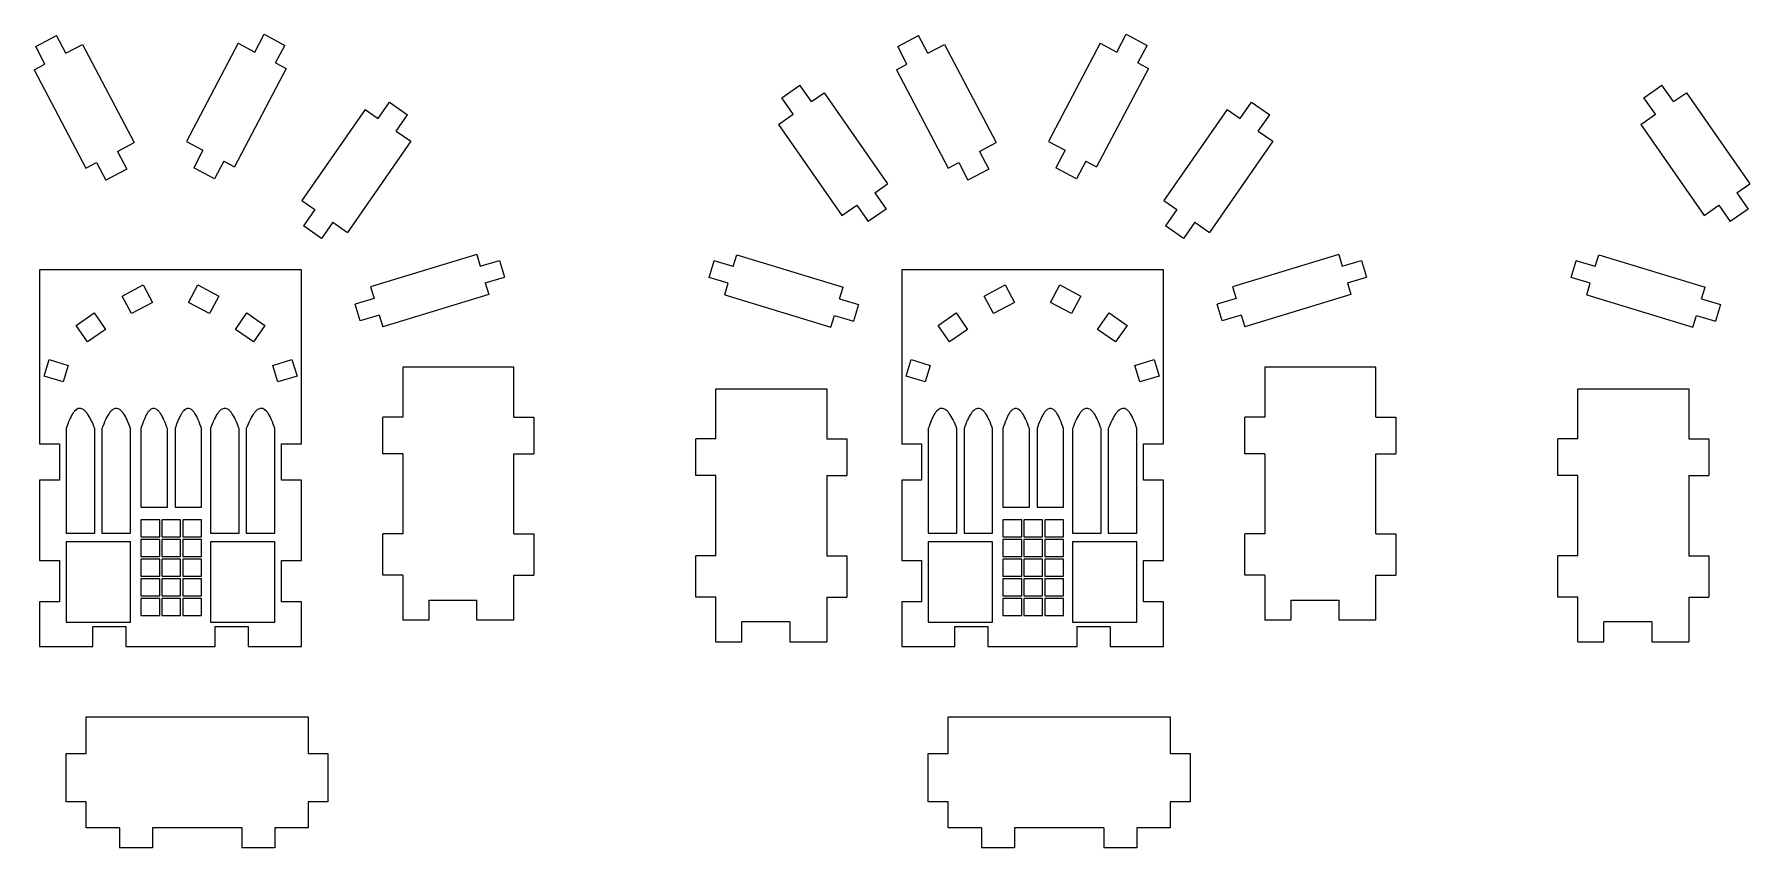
# Model space of a CAD drawing. Header units: millimetres. Extents: x -566 to 8079, y -1523 to 3979.
# Drawn here: x 1031.6 to 1289.3, y 3856.5 to 3978.7 of the extents above; entities that cross this region are included whole.
import ezdxf
from ezdxf.lldxf.tags import DXFTag

# ---------------------------------------------------------------- set-up
doc = ezdxf.new("R2010")
doc.units = ezdxf.units.MM
tags = doc.linetypes.add('CENTER', pattern=[10.16, 6.35, -1.27, 1.27, -1.27]).pattern_tags.tags
tags[10:11] = [DXFTag(74, 4), DXFTag(75, 0), DXFTag(340, '0'), DXFTag(46, 1.0), DXFTag(50, 0.0), DXFTag(44, 0.0), DXFTag(45, 0.0)]
tags[8:9] = [DXFTag(74, 4), DXFTag(75, 0), DXFTag(340, '0'), DXFTag(46, 1.0), DXFTag(50, 0.0), DXFTag(44, 0.0), DXFTag(45, 0.0)]
tags[6:7] = [DXFTag(74, 4), DXFTag(75, 0), DXFTag(340, '0'), DXFTag(46, 1.0), DXFTag(50, 0.0), DXFTag(44, 0.0), DXFTag(45, 0.0)]
tags[4:5] = [DXFTag(74, 4), DXFTag(75, 0), DXFTag(340, '0'), DXFTag(46, 1.0), DXFTag(50, 0.0), DXFTag(44, 0.0), DXFTag(45, 0.0)]

# ---------------------------------------------------------------- blocks, each defined once
blk = doc.blocks.new('DWG8')
at = {"color": 7, "linetype": 'Continuous', "lineweight": 15}
for p, q in [((1763.97, 659.16), (1767.11, 660.82)), ((1768.51, 658.16), (1767.11, 660.82)), ((1796.88, 658.35), (1798.28, 661.01)), ((1798.28, 661.01), (1801.42, 659.35)), ((1893.48, 659.16), (1896.63, 660.82)), ((1898.02, 658.16), (1896.63, 660.82)), ((1926.39, 658.35), (1927.79, 661.01)), ((1927.79, 661.01), (1930.94, 659.35)), ((1765.36, 656.5), (1763.97, 659.16)), ((1768.51, 658.16), (1771.01, 659.48)), ((1771.01, 659.48), (1778.78, 644.73)), ((1794.37, 659.67), (1786.61, 644.92)), ((1794.37, 659.67), (1796.88, 658.35)), ((1800.02, 656.7), (1801.42, 659.35)), ((1894.88, 656.5), (1893.48, 659.16)), ((1898.02, 658.16), (1900.53, 659.48)), ((1900.53, 659.48), (1908.3, 644.73)), ((1923.89, 659.67), (1916.12, 644.92)), ((1923.89, 659.67), (1926.39, 658.35)), ((1929.54, 656.7), (1930.94, 659.35)), ((1763.76, 655.66), (1765.36, 656.5)), ((1763.76, 655.66), (1771.53, 640.92)), ((1801.62, 655.85), (1793.86, 641.11)), ((1800.02, 656.7), (1801.62, 655.85)), ((1893.28, 655.66), (1894.88, 656.5)), ((1893.28, 655.66), (1901.05, 640.92)), ((1931.14, 655.85), (1923.37, 641.11)), ((1929.54, 656.7), (1931.14, 655.85)), ((1876.09, 651.46), (1878.8, 653.35)), ((1880.51, 650.89), (1878.8, 653.35)), ((1880.51, 650.89), (1882.45, 652.24)), ((1882.45, 652.24), (1891.97, 638.56)), ((2005.6, 651.46), (2008.31, 653.35)), ((2010.03, 650.89), (2008.31, 653.35)), ((2010.03, 650.89), (2011.97, 652.24)), ((2011.97, 652.24), (2021.49, 638.56)), ((1813.49, 649.7), (1803.97, 636.02)), ((1813.49, 649.7), (1815.43, 648.35)), ((1815.43, 648.35), (1817.14, 650.81)), ((1817.14, 650.81), (1819.85, 648.93)), ((1877.8, 649), (1876.09, 651.46)), ((1943, 649.7), (1933.49, 636.02)), ((1943, 649.7), (1944.94, 648.35)), ((1944.94, 648.35), (1946.66, 650.81)), ((1946.66, 650.81), (1949.37, 648.93)), ((2007.32, 649), (2005.6, 651.46)), ((1818.14, 646.46), (1819.85, 648.93)), ((1875.59, 647.47), (1877.8, 649)), ((1875.59, 647.47), (1885.11, 633.78)), ((1947.65, 646.46), (1949.37, 648.93)), ((2005.11, 647.47), (2007.32, 649)), ((2005.11, 647.47), (2014.63, 633.78)), ((1776.28, 643.41), (1778.78, 644.73)), ((1786.61, 644.92), (1789.11, 643.61)), ((1820.34, 644.93), (1810.83, 631.25)), ((1818.14, 646.46), (1820.34, 644.93)), ((1905.79, 643.41), (1908.3, 644.73)), ((1916.12, 644.92), (1918.63, 643.61)), ((1949.86, 644.93), (1940.34, 631.25)), ((1947.65, 646.46), (1949.86, 644.93)), ((1771.53, 640.92), (1773.13, 641.76)), ((1773.13, 641.76), (1774.53, 639.1)), ((1776.28, 643.41), (1777.67, 640.76)), ((1789.11, 643.61), (1787.71, 640.95)), ((1792.26, 641.95), (1790.86, 639.29)), ((1792.26, 641.95), (1793.86, 641.11)), ((1901.05, 640.92), (1902.65, 641.76)), ((1902.65, 641.76), (1904.04, 639.1)), ((1905.79, 643.41), (1907.19, 640.76)), ((1918.63, 643.61), (1917.23, 640.95)), ((1921.77, 641.95), (1920.37, 639.29)), ((1921.77, 641.95), (1923.37, 641.11)), ((1777.67, 640.76), (1774.53, 639.1)), ((1790.86, 639.29), (1787.71, 640.95)), ((1907.19, 640.76), (1904.04, 639.1)), ((1920.37, 639.29), (1917.23, 640.95)), ((1890.03, 637.21), (1891.97, 638.56)), ((1890.03, 637.21), (1891.74, 634.74)), ((2019.55, 637.21), (2021.49, 638.56)), ((2019.55, 637.21), (2021.26, 634.74)), ((1803.97, 636.02), (1805.91, 634.67)), ((1805.91, 634.67), (1804.2, 632.21)), ((1885.11, 633.78), (1887.32, 635.32)), ((1887.32, 635.32), (1889.03, 632.86)), ((1891.74, 634.74), (1889.03, 632.86)), ((1933.49, 636.02), (1935.43, 634.67)), ((1935.43, 634.67), (1933.71, 632.21)), ((2014.63, 633.78), (2016.83, 635.32)), ((2016.83, 635.32), (2018.55, 632.86)), ((2021.26, 634.74), (2018.55, 632.86)), ((1806.91, 630.32), (1804.2, 632.21)), ((1808.62, 632.78), (1806.91, 630.32)), ((1808.62, 632.78), (1810.83, 631.25)), ((1936.42, 630.32), (1933.71, 632.21)), ((1938.14, 632.78), (1936.42, 630.32)), ((1938.14, 632.78), (1940.34, 631.25)), ((1830.23, 627.93), (1814.28, 623.09)), ((1830.23, 627.93), (1830.77, 626.15)), ((1830.77, 626.15), (1833.64, 627.02)), ((1833.64, 627.02), (1834.39, 624.53)), ((1865.15, 624.48), (1865.91, 626.97)), ((1868.78, 626.1), (1865.91, 626.97)), ((1868.78, 626.1), (1869.32, 627.88)), ((1869.32, 627.88), (1885.27, 623.04)), ((1959.74, 627.93), (1943.79, 623.09)), ((1959.74, 627.93), (1960.28, 626.15)), ((1960.28, 626.15), (1963.15, 627.02)), ((1963.15, 627.02), (1963.91, 624.53)), ((1994.67, 624.48), (1995.42, 626.97)), ((1998.29, 626.1), (1995.42, 626.97)), ((1998.29, 626.1), (1998.83, 627.88)), ((1998.83, 627.88), (2014.78, 623.04)), ((1764.57, 625.62), (1764.57, 599.49)), ((1803.9, 625.62), (1764.57, 625.62)), ((1803.9, 599.49), (1803.9, 625.62)), ((1831.52, 623.66), (1834.39, 624.53)), ((1868.02, 623.61), (1865.15, 624.48)), ((1894.08, 625.62), (1894.08, 599.49)), ((1933.42, 625.62), (1894.08, 625.62)), ((1933.42, 599.49), (1933.42, 625.62)), ((1961.04, 623.66), (1963.91, 624.53)), ((1997.54, 623.61), (1994.67, 624.48)), ((1776.98, 621.69), (1780.12, 623.35)), ((1778.38, 619.04), (1776.98, 621.69)), ((1780.12, 623.35), (1781.52, 620.7)), ((1786.95, 620.7), (1788.34, 623.35)), ((1788.34, 623.35), (1791.49, 621.69)), ((1791.49, 621.69), (1790.09, 619.04)), ((1814.82, 621.31), (1811.95, 620.44)), ((1814.28, 623.09), (1814.82, 621.31)), ((1832.05, 621.9), (1816.11, 617.06)), ((1831.52, 623.66), (1832.05, 621.9)), ((1867.49, 621.85), (1868.02, 623.61)), ((1867.49, 621.85), (1883.44, 617.02)), ((1884.73, 621.26), (1885.27, 623.04)), ((1884.73, 621.26), (1887.6, 620.39)), ((1906.49, 621.69), (1909.64, 623.35)), ((1907.89, 619.04), (1906.49, 621.69)), ((1909.64, 623.35), (1911.04, 620.7)), ((1916.46, 620.7), (1917.86, 623.35)), ((1917.86, 623.35), (1921, 621.69)), ((1921, 621.69), (1919.61, 619.04)), ((1944.33, 621.31), (1941.46, 620.44)), ((1943.79, 623.09), (1944.33, 621.31)), ((1961.57, 621.9), (1945.62, 617.06)), ((1961.04, 623.66), (1961.57, 621.9)), ((1997.01, 621.85), (1997.54, 623.61)), ((1997.01, 621.85), (2012.95, 617.02)), ((2014.24, 621.26), (2014.78, 623.04)), ((2014.24, 621.26), (2017.11, 620.39)), ((1770.04, 617.25), (1772.76, 619.14)), ((1772.76, 619.14), (1774.47, 616.68)), ((1781.52, 620.7), (1778.38, 619.04)), ((1790.09, 619.04), (1786.95, 620.7)), ((1794, 616.68), (1795.71, 619.14)), ((1795.71, 619.14), (1798.42, 617.25)), ((1812.7, 617.95), (1811.95, 620.44)), ((1815.57, 618.82), (1812.7, 617.95)), ((1815.57, 618.82), (1816.11, 617.06)), ((1883.44, 617.02), (1883.97, 618.77)), ((1883.97, 618.77), (1886.84, 617.9)), ((1887.6, 620.39), (1886.84, 617.9)), ((1899.56, 617.25), (1902.27, 619.14)), ((1902.27, 619.14), (1903.98, 616.68)), ((1911.04, 620.7), (1907.89, 619.04)), ((1919.61, 619.04), (1916.46, 620.7)), ((1923.51, 616.68), (1925.23, 619.14)), ((1925.23, 619.14), (1927.94, 617.25)), ((1942.22, 617.95), (1941.46, 620.44)), ((1945.09, 618.82), (1942.22, 617.95)), ((1945.09, 618.82), (1945.62, 617.06)), ((2012.95, 617.02), (2013.49, 618.77)), ((2013.49, 618.77), (2016.36, 617.9)), ((2017.11, 620.39), (2016.36, 617.9)), ((1771.76, 614.79), (1770.04, 617.25)), ((1774.47, 616.68), (1771.76, 614.79)), ((1796.71, 614.79), (1794, 616.68)), ((1798.42, 617.25), (1796.71, 614.79)), ((1901.27, 614.79), (1899.56, 617.25)), ((1903.98, 616.68), (1901.27, 614.79)), ((1926.22, 614.79), (1923.51, 616.68)), ((1927.94, 617.25), (1926.22, 614.79)), ((1765.23, 609.65), (1765.98, 612.14)), ((1765.98, 612.14), (1768.85, 611.27)), ((1768.85, 611.27), (1768.1, 608.78)), ((1799.61, 611.27), (1802.48, 612.14)), ((1800.37, 608.78), (1799.61, 611.27)), ((1802.48, 612.14), (1803.24, 609.65)), ((1819.14, 611.01), (1819.14, 603.48)), ((1835.8, 611.01), (1819.14, 611.01)), ((1835.8, 603.48), (1835.8, 611.01)), ((1894.74, 609.65), (1895.5, 612.14)), ((1895.5, 612.14), (1898.37, 611.27)), ((1898.37, 611.27), (1897.61, 608.78)), ((1929.13, 611.27), (1932, 612.14)), ((1929.88, 608.78), (1929.13, 611.27)), ((1932, 612.14), (1932.75, 609.65)), ((1948.65, 611.01), (1948.65, 603.48)), ((1965.32, 611.01), (1948.65, 611.01)), ((1965.32, 603.48), (1965.32, 611.01)), ((1768.1, 608.78), (1765.23, 609.65)), ((1803.24, 609.65), (1800.37, 608.78)), ((1897.61, 608.78), (1894.74, 609.65)), ((1932.75, 609.65), (1929.88, 608.78)), ((1866.15, 600.21), (1866.15, 607.74)), ((1866.15, 607.74), (1882.82, 607.74)), ((1882.82, 607.74), (1882.82, 600.21)), ((1995.67, 600.21), (1995.67, 607.74)), ((1995.67, 607.74), (2012.34, 607.74)), ((2012.34, 607.74), (2012.34, 600.21)), ((1816.14, 598), (1816.14, 603.48)), ((1819.14, 603.48), (1816.14, 603.48)), ((1835.8, 603.48), (1838.8, 603.48)), ((1838.8, 603.48), (1838.8, 598)), ((1945.65, 598), (1945.65, 603.48)), ((1948.65, 603.48), (1945.65, 603.48)), ((1965.32, 603.48), (1968.32, 603.48)), ((1968.32, 603.48), (1968.32, 598)), ((1768.56, 601.77), (1768.56, 586.07)), ((1772.86, 586.07), (1772.86, 601.77)), ((1773.93, 601.77), (1773.93, 586.07)), ((1778.23, 586.07), (1778.23, 601.77)), ((1779.78, 601.77), (1779.78, 589.97)), ((1783.76, 589.97), (1783.76, 601.77)), ((1784.91, 601.77), (1784.91, 589.97)), ((1788.89, 589.97), (1788.89, 601.77)), ((1790.23, 601.77), (1790.23, 586.07)), ((1794.54, 586.07), (1794.54, 601.77)), ((1795.6, 601.77), (1795.6, 586.07)), ((1799.91, 586.07), (1799.91, 601.77)), ((1898.08, 601.77), (1898.08, 586.07)), ((1902.38, 586.07), (1902.38, 601.77)), ((1903.45, 601.77), (1903.45, 586.07)), ((1907.75, 586.07), (1907.75, 601.77)), ((1909.29, 601.77), (1909.29, 589.97)), ((1913.27, 589.97), (1913.27, 601.77)), ((1914.42, 601.77), (1914.42, 589.97)), ((1918.4, 589.97), (1918.4, 601.77)), ((1919.75, 601.77), (1919.75, 586.07)), ((1924.05, 586.07), (1924.05, 601.77)), ((1925.12, 601.77), (1925.12, 586.07)), ((1929.42, 586.07), (1929.42, 601.77)), ((1764.57, 599.49), (1767.57, 599.49)), ((1767.57, 599.49), (1767.57, 594.01)), ((1800.9, 599.49), (1803.9, 599.49)), ((1800.9, 594.01), (1800.9, 599.49)), ((1819.14, 598), (1816.14, 598)), ((1819.14, 598), (1819.14, 585.94)), ((1835.8, 598), (1838.8, 598)), ((1835.8, 585.94), (1835.8, 598)), ((1863.15, 594.73), (1863.15, 600.21)), ((1866.15, 600.21), (1863.15, 600.21)), ((1882.82, 600.21), (1885.82, 600.21)), ((1885.82, 600.21), (1885.82, 594.73)), ((1894.08, 599.49), (1897.08, 599.49)), ((1897.08, 599.49), (1897.08, 594.01)), ((1930.42, 599.49), (1933.42, 599.49)), ((1930.42, 594.01), (1930.42, 599.49)), ((1948.65, 598), (1945.65, 598)), ((1948.65, 598), (1948.65, 585.94)), ((1965.32, 598), (1968.32, 598)), ((1965.32, 585.94), (1965.32, 598)), ((1992.67, 594.73), (1992.67, 600.21)), ((1995.67, 600.21), (1992.67, 600.21)), ((2012.34, 600.21), (2015.34, 600.21)), ((2015.34, 600.21), (2015.34, 594.73)), ((1764.57, 594.01), (1764.57, 581.95)), ((1767.57, 594.01), (1764.57, 594.01)), ((1803.9, 594.01), (1800.9, 594.01)), ((1803.9, 581.95), (1803.9, 594.01)), ((1866.15, 594.73), (1863.15, 594.73)), ((1866.15, 582.67), (1866.15, 594.73)), ((1882.82, 594.73), (1885.82, 594.73)), ((1882.82, 594.73), (1882.82, 582.67)), ((1894.08, 594.01), (1894.08, 581.95)), ((1897.08, 594.01), (1894.08, 594.01)), ((1933.42, 594.01), (1930.42, 594.01)), ((1933.42, 581.95), (1933.42, 594.01)), ((1995.67, 594.73), (1992.67, 594.73)), ((1995.67, 582.67), (1995.67, 594.73)), ((2012.34, 594.73), (2015.34, 594.73)), ((2012.34, 594.73), (2012.34, 582.67)), ((1779.78, 589.97), (1783.76, 589.97)), ((1779.78, 588.08), (1779.78, 585.52)), ((1782.6, 588.08), (1779.78, 588.08)), ((1782.6, 585.52), (1782.6, 588.08)), ((1782.92, 588.08), (1782.92, 585.52)), ((1785.74, 588.08), (1782.92, 588.08)), ((1784.91, 589.97), (1788.89, 589.97)), ((1785.74, 585.52), (1785.74, 588.08)), ((1788.89, 588.08), (1786.06, 588.08)), ((1786.06, 588.08), (1786.06, 585.52)), ((1788.89, 585.52), (1788.89, 588.08)), ((1909.29, 589.97), (1913.27, 589.97)), ((1909.29, 588.08), (1909.29, 585.52)), ((1912.12, 588.08), (1909.29, 588.08)), ((1912.12, 585.52), (1912.12, 588.08)), ((1912.44, 588.08), (1912.44, 585.52)), ((1915.26, 588.08), (1912.44, 588.08)), ((1914.42, 589.97), (1918.4, 589.97)), ((1915.26, 585.52), (1915.26, 588.08)), ((1918.4, 588.08), (1915.58, 588.08)), ((1915.58, 588.08), (1915.58, 585.52)), ((1918.4, 585.52), (1918.4, 588.08)), ((1768.56, 586.07), (1772.86, 586.07)), ((1773.93, 586.07), (1778.23, 586.07)), ((1779.78, 585.52), (1782.6, 585.52)), ((1779.78, 585.12), (1779.78, 582.55)), ((1782.6, 585.12), (1779.78, 585.12)), ((1782.6, 582.55), (1782.6, 585.12)), ((1782.92, 585.52), (1785.74, 585.52)), ((1785.74, 585.12), (1782.92, 585.12)), ((1782.92, 585.12), (1782.92, 582.55)), ((1785.74, 582.55), (1785.74, 585.12)), ((1786.06, 585.52), (1788.89, 585.52)), ((1786.06, 585.12), (1786.06, 582.55)), ((1788.89, 585.12), (1786.06, 585.12)), ((1788.89, 582.55), (1788.89, 585.12)), ((1790.23, 586.07), (1794.54, 586.07)), ((1795.6, 586.07), (1799.91, 586.07)), ((1816.14, 579.73), (1816.14, 585.94)), ((1819.14, 585.94), (1816.14, 585.94)), ((1835.8, 585.94), (1838.8, 585.94)), ((1838.8, 585.94), (1838.8, 579.73)), ((1898.08, 586.07), (1902.38, 586.07)), ((1903.45, 586.07), (1907.75, 586.07)), ((1909.29, 585.52), (1912.12, 585.52)), ((1909.29, 585.12), (1909.29, 582.55)), ((1912.12, 585.12), (1909.29, 585.12)), ((1912.12, 582.55), (1912.12, 585.12)), ((1912.44, 585.52), (1915.26, 585.52)), ((1915.26, 585.12), (1912.44, 585.12)), ((1912.44, 585.12), (1912.44, 582.55)), ((1915.26, 582.55), (1915.26, 585.12)), ((1915.58, 585.52), (1918.4, 585.52)), ((1915.58, 585.12), (1915.58, 582.55)), ((1918.4, 585.12), (1915.58, 585.12)), ((1918.4, 582.55), (1918.4, 585.12)), ((1919.75, 586.07), (1924.05, 586.07)), ((1925.12, 586.07), (1929.42, 586.07)), ((1945.65, 579.73), (1945.65, 585.94)), ((1948.65, 585.94), (1945.65, 585.94)), ((1965.32, 585.94), (1968.32, 585.94)), ((1968.32, 585.94), (1968.32, 579.73)), ((1778.23, 584.74), (1768.56, 584.74)), ((1768.56, 584.74), (1768.56, 572.71)), ((1778.23, 572.71), (1778.23, 584.74)), ((1779.78, 582.55), (1782.6, 582.55)), ((1782.92, 582.55), (1785.74, 582.55)), ((1786.06, 582.55), (1788.89, 582.55)), ((1790.23, 584.74), (1790.23, 572.71)), ((1799.91, 584.74), (1790.23, 584.74)), ((1799.91, 572.71), (1799.91, 584.74)), ((1863.15, 576.46), (1863.15, 582.67)), ((1866.15, 582.67), (1863.15, 582.67)), ((1882.82, 582.67), (1885.82, 582.67)), ((1885.82, 582.67), (1885.82, 576.46)), ((1907.75, 584.74), (1898.08, 584.74)), ((1898.08, 584.74), (1898.08, 572.71)), ((1907.75, 572.71), (1907.75, 584.74)), ((1909.29, 582.55), (1912.12, 582.55)), ((1912.44, 582.55), (1915.26, 582.55)), ((1915.58, 582.55), (1918.4, 582.55)), ((1919.75, 584.74), (1919.75, 572.71)), ((1929.42, 584.74), (1919.75, 584.74)), ((1929.42, 572.71), (1929.42, 584.74)), ((1992.67, 576.46), (1992.67, 582.67)), ((1995.67, 582.67), (1992.67, 582.67)), ((2012.34, 582.67), (2015.34, 582.67)), ((2015.34, 582.67), (2015.34, 576.46)), ((1764.57, 581.95), (1767.57, 581.95)), ((1767.57, 581.95), (1767.57, 575.74)), ((1779.78, 582.16), (1779.78, 579.59)), ((1782.6, 582.16), (1779.78, 582.16)), ((1782.6, 579.59), (1782.6, 582.16)), ((1782.92, 582.16), (1782.92, 579.59)), ((1785.74, 582.16), (1782.92, 582.16)), ((1785.74, 579.59), (1785.74, 582.16)), ((1786.06, 582.16), (1786.06, 579.59)), ((1788.89, 582.16), (1786.06, 582.16)), ((1788.89, 579.59), (1788.89, 582.16)), ((1800.9, 581.95), (1803.9, 581.95)), ((1800.9, 575.74), (1800.9, 581.95)), ((1894.08, 581.95), (1897.08, 581.95)), ((1897.08, 581.95), (1897.08, 575.74)), ((1909.29, 582.16), (1909.29, 579.59)), ((1912.12, 582.16), (1909.29, 582.16)), ((1912.12, 579.59), (1912.12, 582.16)), ((1912.44, 582.16), (1912.44, 579.59)), ((1915.26, 582.16), (1912.44, 582.16)), ((1915.26, 579.59), (1915.26, 582.16)), ((1915.58, 582.16), (1915.58, 579.59)), ((1918.4, 582.16), (1915.58, 582.16)), ((1918.4, 579.59), (1918.4, 582.16)), ((1930.42, 581.95), (1933.42, 581.95)), ((1930.42, 575.74), (1930.42, 581.95)), ((1779.78, 579.59), (1782.6, 579.59)), ((1779.78, 579.2), (1779.78, 576.63)), ((1782.6, 579.2), (1779.78, 579.2)), ((1782.6, 576.63), (1782.6, 579.2)), ((1782.92, 579.59), (1785.74, 579.59)), ((1782.92, 579.2), (1782.92, 576.63)), ((1785.74, 579.2), (1782.92, 579.2)), ((1785.74, 576.63), (1785.74, 579.2)), ((1786.06, 579.59), (1788.89, 579.59)), ((1786.06, 579.2), (1786.06, 576.63)), ((1788.89, 579.2), (1786.06, 579.2)), ((1788.89, 576.63), (1788.89, 579.2)), ((1819.14, 579.73), (1816.14, 579.73)), ((1819.14, 579.73), (1819.14, 573.01)), ((1835.8, 579.73), (1838.8, 579.73)), ((1835.8, 573.01), (1835.8, 579.73)), ((1909.29, 579.59), (1912.12, 579.59)), ((1909.29, 579.2), (1909.29, 576.63)), ((1912.12, 579.2), (1909.29, 579.2)), ((1912.12, 576.63), (1912.12, 579.2)), ((1912.44, 579.59), (1915.26, 579.59)), ((1912.44, 579.2), (1912.44, 576.63)), ((1915.26, 579.2), (1912.44, 579.2)), ((1915.26, 576.63), (1915.26, 579.2)), ((1915.58, 579.59), (1918.4, 579.59)), ((1915.58, 579.2), (1915.58, 576.63)), ((1918.4, 579.2), (1915.58, 579.2)), ((1918.4, 576.63), (1918.4, 579.2)), ((1948.65, 579.73), (1945.65, 579.73)), ((1948.65, 579.73), (1948.65, 573.01)), ((1965.32, 579.73), (1968.32, 579.73)), ((1965.32, 573.01), (1965.32, 579.73)), ((1764.57, 575.74), (1764.57, 569.02)), ((1767.57, 575.74), (1764.57, 575.74)), ((1779.78, 576.63), (1782.6, 576.63)), ((1779.78, 576.23), (1779.78, 573.67)), ((1782.6, 576.23), (1779.78, 576.23)), ((1782.6, 573.67), (1782.6, 576.23)), ((1782.92, 576.63), (1785.74, 576.63)), ((1782.92, 576.23), (1782.92, 573.67)), ((1785.74, 576.23), (1782.92, 576.23)), ((1785.74, 573.67), (1785.74, 576.23)), ((1786.06, 576.63), (1788.89, 576.63)), ((1786.06, 576.23), (1786.06, 573.67)), ((1788.89, 576.23), (1786.06, 576.23)), ((1788.89, 573.67), (1788.89, 576.23)), ((1803.9, 575.74), (1800.9, 575.74)), ((1803.9, 569.02), (1803.9, 575.74)), ((1823.04, 576.01), (1830.27, 576.01)), ((1823.04, 576.01), (1823.04, 573.01)), ((1830.27, 573.01), (1830.27, 576.01)), ((1866.15, 576.46), (1863.15, 576.46)), ((1866.15, 569.74), (1866.15, 576.46)), ((1882.82, 576.46), (1885.82, 576.46)), ((1882.82, 576.46), (1882.82, 569.74)), ((1894.08, 575.74), (1894.08, 569.02)), ((1897.08, 575.74), (1894.08, 575.74)), ((1909.29, 576.63), (1912.12, 576.63)), ((1909.29, 576.23), (1909.29, 573.67)), ((1912.12, 576.23), (1909.29, 576.23)), ((1912.12, 573.67), (1912.12, 576.23)), ((1912.44, 576.63), (1915.26, 576.63)), ((1912.44, 576.23), (1912.44, 573.67)), ((1915.26, 576.23), (1912.44, 576.23)), ((1915.26, 573.67), (1915.26, 576.23)), ((1915.58, 576.63), (1918.4, 576.63)), ((1915.58, 576.23), (1915.58, 573.67)), ((1918.4, 576.23), (1915.58, 576.23)), ((1918.4, 573.67), (1918.4, 576.23)), ((1933.42, 575.74), (1930.42, 575.74)), ((1933.42, 569.02), (1933.42, 575.74)), ((1952.55, 576.01), (1959.79, 576.01)), ((1952.55, 576.01), (1952.55, 573.01)), ((1959.79, 573.01), (1959.79, 576.01)), ((1995.67, 576.46), (1992.67, 576.46)), ((1995.67, 569.74), (1995.67, 576.46)), ((2012.34, 576.46), (2015.34, 576.46)), ((2012.34, 576.46), (2012.34, 569.74)), ((1768.56, 572.71), (1778.23, 572.71)), ((1779.78, 573.67), (1782.6, 573.67)), ((1782.92, 573.67), (1785.74, 573.67)), ((1786.06, 573.67), (1788.89, 573.67)), ((1790.23, 572.71), (1799.91, 572.71)), ((1823.04, 573.01), (1819.14, 573.01)), ((1835.8, 573.01), (1830.27, 573.01)), ((1870.05, 569.74), (1870.05, 572.74)), ((1877.29, 572.74), (1870.05, 572.74)), ((1877.29, 572.74), (1877.29, 569.74)), ((1898.08, 572.71), (1907.75, 572.71)), ((1909.29, 573.67), (1912.12, 573.67)), ((1912.44, 573.67), (1915.26, 573.67)), ((1915.58, 573.67), (1918.4, 573.67)), ((1919.75, 572.71), (1929.42, 572.71)), ((1952.55, 573.01), (1948.65, 573.01)), ((1965.32, 573.01), (1959.79, 573.01)), ((1999.57, 569.74), (1999.57, 572.74)), ((2006.8, 572.74), (1999.57, 572.74)), ((2006.8, 572.74), (2006.8, 569.74)), ((1772.56, 569.02), (1772.56, 572.02)), ((1772.56, 572.02), (1777.52, 572.02)), ((1777.52, 572.02), (1777.52, 569.02)), ((1790.95, 572.02), (1795.91, 572.02)), ((1790.95, 569.02), (1790.95, 572.02)), ((1795.91, 572.02), (1795.91, 569.02)), ((1866.15, 569.74), (1870.05, 569.74)), ((1877.29, 569.74), (1882.82, 569.74)), ((1902.07, 569.02), (1902.07, 572.02)), ((1902.07, 572.02), (1907.04, 572.02)), ((1907.04, 572.02), (1907.04, 569.02)), ((1920.46, 572.02), (1925.42, 572.02)), ((1920.46, 569.02), (1920.46, 572.02)), ((1925.42, 572.02), (1925.42, 569.02)), ((1995.67, 569.74), (1999.57, 569.74)), ((2006.8, 569.74), (2012.34, 569.74)), ((1764.57, 569.02), (1772.56, 569.02)), ((1777.52, 569.02), (1790.95, 569.02)), ((1795.91, 569.02), (1803.9, 569.02)), ((1894.08, 569.02), (1902.07, 569.02)), ((1907.04, 569.02), (1920.46, 569.02)), ((1925.42, 569.02), (1933.42, 569.02)), ((1771.55, 552.93), (1771.55, 558.46)), ((1771.55, 558.46), (1804.89, 558.46)), ((1804.89, 558.46), (1804.89, 552.93)), ((1901.07, 552.93), (1901.07, 558.46)), ((1901.07, 558.46), (1934.4, 558.46)), ((1934.4, 558.46), (1934.4, 552.93)), ((1768.55, 545.7), (1768.55, 552.93)), ((1768.55, 552.93), (1771.55, 552.93)), ((1804.89, 552.93), (1807.89, 552.93)), ((1807.89, 552.93), (1807.89, 545.7)), ((1898.07, 545.7), (1898.07, 552.93)), ((1898.07, 552.93), (1901.07, 552.93)), ((1934.4, 552.93), (1937.4, 552.93)), ((1937.4, 552.93), (1937.4, 545.7)), ((1771.55, 545.7), (1768.55, 545.7)), ((1771.55, 541.8), (1771.55, 545.7)), ((1807.89, 545.7), (1804.89, 545.7)), ((1804.89, 545.7), (1804.89, 541.8)), ((1901.07, 545.7), (1898.07, 545.7)), ((1901.07, 541.8), (1901.07, 545.7)), ((1937.4, 545.7), (1934.4, 545.7)), ((1934.4, 545.7), (1934.4, 541.8)), ((1776.55, 541.8), (1771.55, 541.8)), ((1776.55, 541.8), (1776.55, 538.8)), ((1794.93, 541.8), (1781.51, 541.8)), ((1781.51, 541.8), (1781.51, 538.8)), ((1794.93, 541.8), (1794.93, 538.8)), ((1804.89, 541.8), (1799.9, 541.8)), ((1799.9, 541.8), (1799.9, 538.8)), ((1906.06, 541.8), (1901.07, 541.8)), ((1906.06, 541.8), (1906.06, 538.8)), ((1924.45, 541.8), (1911.02, 541.8)), ((1911.02, 541.8), (1911.02, 538.8)), ((1924.45, 541.8), (1924.45, 538.8)), ((1934.4, 541.8), (1929.41, 541.8)), ((1929.41, 541.8), (1929.41, 538.8)), ((1781.51, 538.8), (1776.55, 538.8)), ((1799.9, 538.8), (1794.93, 538.8)), ((1911.02, 538.8), (1906.06, 538.8)), ((1929.41, 538.8), (1924.45, 538.8))]:
    blk.add_line(p, q, dxfattribs=at)
for points, knots in [([(1772.86, 601.77), (1772.68, 602.22), (1772.36, 603.01), (1771.86, 603.88), (1771.45, 604.37), (1771.17, 604.62), (1770.89, 604.77), (1770.61, 604.83), (1770.32, 604.78), (1770.05, 604.62), (1769.79, 604.37), (1769.42, 603.88), (1768.98, 603), (1768.71, 602.22), (1768.56, 601.77)], [0, 0, 0, 0, 0.18664, 0.329045, 0.384932, 0.431823, 0.471483, 0.506767, 0.541645, 0.580182, 0.625496, 0.679526, 0.817781, 1, 1, 1, 1]), ([(1778.23, 601.77), (1778.06, 602.22), (1777.77, 603.01), (1777.3, 603.88), (1776.91, 604.37), (1776.64, 604.62), (1776.36, 604.77), (1776.08, 604.83), (1775.8, 604.77), (1775.52, 604.62), (1775.25, 604.37), (1774.86, 603.88), (1774.39, 603.01), (1774.1, 602.22), (1773.93, 601.77)], [0, 0, 0, 0, 0.184401, 0.324721, 0.379677, 0.425793, 0.464902, 0.500004, 0.535098, 0.574207, 0.620323, 0.675279, 0.815599, 1, 1, 1, 1]), ([(1783.76, 601.77), (1783.59, 602.22), (1783.3, 603), (1782.85, 603.88), (1782.48, 604.37), (1782.22, 604.62), (1781.96, 604.77), (1781.7, 604.83), (1781.43, 604.77), (1781.18, 604.62), (1780.94, 604.37), (1780.59, 603.87), (1780.18, 603), (1779.92, 602.22), (1779.78, 601.77)], [0, 0, 0, 0, 0.188699, 0.33147, 0.386838, 0.432708, 0.470878, 0.504405, 0.537647, 0.575068, 0.619892, 0.674046, 0.814135, 1, 1, 1, 1]), ([(1788.89, 601.77), (1788.73, 602.22), (1788.46, 603), (1788.03, 603.87), (1787.67, 604.37), (1787.42, 604.62), (1787.16, 604.77), (1786.9, 604.83), (1786.63, 604.77), (1786.38, 604.62), (1786.13, 604.37), (1785.77, 603.87), (1785.33, 603), (1785.06, 602.22), (1784.91, 601.77)], [0, 0, 0, 0, 0.187266, 0.32869, 0.383443, 0.428807, 0.466605, 0.499998, 0.533392, 0.571196, 0.616554, 0.671307, 0.812731, 1, 1, 1, 1]), ([(1794.54, 601.77), (1794.37, 602.22), (1794.07, 603.01), (1793.6, 603.88), (1793.22, 604.37), (1792.95, 604.62), (1792.67, 604.77), (1792.39, 604.83), (1792.1, 604.77), (1791.82, 604.62), (1791.55, 604.37), (1791.17, 603.88), (1790.7, 603.01), (1790.4, 602.22), (1790.23, 601.77)], [0, 0, 0, 0, 0.184401, 0.324721, 0.379678, 0.425794, 0.464902, 0.499997, 0.535099, 0.574207, 0.620323, 0.67528, 0.815596, 1, 1, 1, 1]), ([(1799.91, 601.77), (1799.75, 602.22), (1799.49, 603), (1799.05, 603.88), (1798.67, 604.37), (1798.41, 604.62), (1798.14, 604.78), (1797.86, 604.83), (1797.57, 604.77), (1797.29, 604.62), (1797.01, 604.37), (1796.61, 603.88), (1796.11, 603.01), (1795.79, 602.22), (1795.6, 601.77)], [0, 0, 0, 0, 0.182216, 0.320475, 0.374504, 0.419819, 0.458356, 0.493234, 0.528518, 0.568171, 0.615068, 0.670955, 0.81336, 1, 1, 1, 1]), ([(1902.38, 601.77), (1902.2, 602.22), (1901.87, 603.01), (1901.37, 603.88), (1900.97, 604.37), (1900.69, 604.62), (1900.41, 604.77), (1900.12, 604.83), (1899.84, 604.78), (1899.57, 604.62), (1899.31, 604.37), (1898.94, 603.88), (1898.5, 603), (1898.23, 602.22), (1898.08, 601.77)], [0, 0, 0, 0, 0.18664, 0.329045, 0.384932, 0.431823, 0.471483, 0.506767, 0.541645, 0.580182, 0.625496, 0.679526, 0.817781, 1, 1, 1, 1]), ([(1907.75, 601.77), (1907.58, 602.22), (1907.28, 603.01), (1906.81, 603.88), (1906.43, 604.37), (1906.16, 604.62), (1905.88, 604.77), (1905.6, 604.83), (1905.31, 604.77), (1905.04, 604.62), (1904.77, 604.37), (1904.38, 603.88), (1903.91, 603.01), (1903.61, 602.22), (1903.45, 601.77)], [0, 0, 0, 0, 0.184401, 0.324721, 0.379677, 0.425793, 0.464902, 0.500004, 0.535098, 0.574207, 0.620323, 0.675279, 0.815599, 1, 1, 1, 1]), ([(1913.27, 601.77), (1913.11, 602.22), (1912.82, 603), (1912.36, 603.88), (1911.99, 604.37), (1911.74, 604.62), (1911.48, 604.77), (1911.21, 604.83), (1910.95, 604.77), (1910.7, 604.62), (1910.45, 604.37), (1910.11, 603.87), (1909.69, 603), (1909.44, 602.22), (1909.29, 601.77)], [0, 0, 0, 0, 0.188699, 0.33147, 0.386838, 0.432708, 0.470878, 0.504405, 0.537647, 0.575068, 0.619892, 0.674046, 0.814135, 1, 1, 1, 1]), ([(1918.4, 601.77), (1918.25, 602.22), (1917.97, 603), (1917.54, 603.87), (1917.18, 604.37), (1916.93, 604.62), (1916.68, 604.77), (1916.41, 604.83), (1916.15, 604.77), (1915.89, 604.62), (1915.64, 604.37), (1915.28, 603.87), (1914.85, 603), (1914.58, 602.22), (1914.42, 601.77)], [0, 0, 0, 0, 0.187266, 0.32869, 0.383443, 0.428807, 0.466605, 0.499998, 0.533392, 0.571196, 0.616554, 0.671307, 0.812731, 1, 1, 1, 1]), ([(1924.05, 601.77), (1923.88, 602.22), (1923.59, 603.01), (1923.12, 603.88), (1922.73, 604.37), (1922.46, 604.62), (1922.19, 604.77), (1921.9, 604.83), (1921.62, 604.77), (1921.34, 604.62), (1921.07, 604.37), (1920.68, 603.88), (1920.21, 603.01), (1919.92, 602.22), (1919.75, 601.77)], [0, 0, 0, 0, 0.184401, 0.324721, 0.379678, 0.425794, 0.464902, 0.499997, 0.535099, 0.574207, 0.620323, 0.67528, 0.815596, 1, 1, 1, 1]), ([(1929.42, 601.77), (1929.27, 602.22), (1929, 603), (1928.56, 603.88), (1928.19, 604.37), (1927.93, 604.62), (1927.66, 604.78), (1927.37, 604.83), (1927.09, 604.77), (1926.81, 604.62), (1926.53, 604.37), (1926.12, 603.88), (1925.63, 603.01), (1925.3, 602.22), (1925.12, 601.77)], [0, 0, 0, 0, 0.182216, 0.320475, 0.374504, 0.419819, 0.458356, 0.493234, 0.528518, 0.568171, 0.615068, 0.670955, 0.81336, 1, 1, 1, 1])]:
    blk.add_open_spline(points, degree=3, knots=knots, dxfattribs=at)

msp = doc.modelspace()

# ---------------------------------------------------------------- block references
at = {"linetype": 'CENTER'}
msp.add_blockref('DWG8', (-732.15, 3317.71), dxfattribs=at)

doc.saveas('drawing.dxf')
